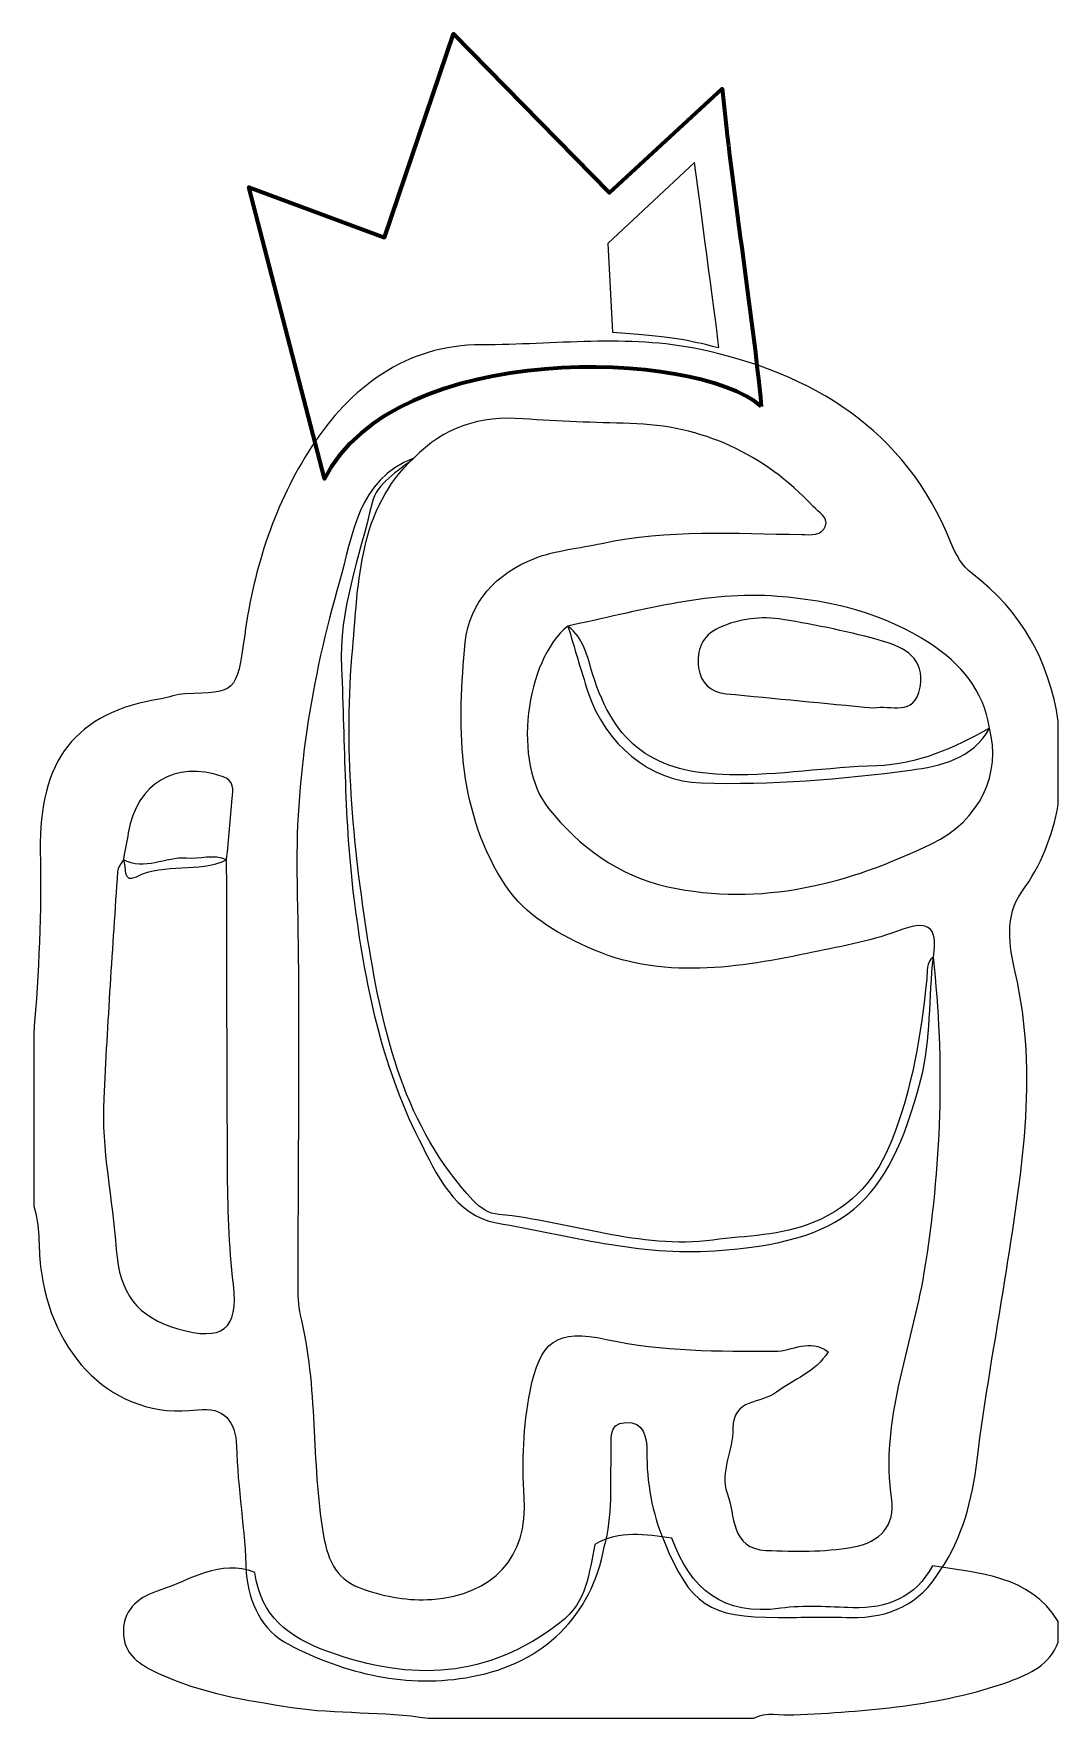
# Model space of a CAD drawing. Header units: inches. Extents: x 3.69 to 5.09, y -0.28 to 2.02.
import ezdxf

# ---------------------------------------------------------------- set-up
doc = ezdxf.new("R2010")
doc.units = ezdxf.units.IN
doc.header["$MEASUREMENT"] = 0
doc.layers.add('Layer 1', color=7, linetype='Continuous')

msp = doc.modelspace()

# ---------------------------------------------------------------- linework, layer by layer
at = {"layer": 'Layer 1', "color": 2, "lineweight": 140}
msp.add_open_spline([(4.6854, 1.512), (4.6729, 1.642), (4.6446, 1.8152), (4.6322, 1.9452), (4.6322, 1.9452), (4.6322, 1.9452), (4.4786, 1.8031), (4.4786, 1.8031), (4.4786, 1.8031), (4.4786, 1.8031), (4.2658, 2.0204), (4.2658, 2.0204), (4.2658, 2.0204), (4.2658, 2.0204), (4.1714, 1.7423), (4.1714, 1.7423), (4.1714, 1.7423), (4.1714, 1.7423), (3.9866, 1.8112), (3.9866, 1.8112), (3.9866, 1.8112), (3.9866, 1.8112), (4.0895, 1.4129), (4.0895, 1.4129), (4.0895, 1.4129), (4.1856, 1.6031), (4.5959, 1.5897), (4.6854, 1.512)], degree=3, knots=[0, 0, 0, 0, 0.125, 0.125, 0.125, 0.125, 0.25, 0.25, 0.25, 0.25, 0.375, 0.375, 0.375, 0.375, 0.5, 0.5, 0.5, 0.5, 0.625, 0.625, 0.625, 0.625, 0.75, 0.75, 0.75, 0.75, 1, 1, 1, 1], dxfattribs=at)
at = {"layer": 'Layer 1', "color": 52}
msp.add_open_spline([(4.476, 1.7342), (4.476, 1.7342), (4.5945, 1.8448), (4.5945, 1.8448), (4.5945, 1.8448), (4.6006, 1.7943), (4.6216, 1.6441), (4.6276, 1.5922), (4.6276, 1.5922), (4.6034, 1.5974), (4.5853, 1.6063), (4.4826, 1.6134), (4.4826, 1.6134), (4.4826, 1.6134), (4.476, 1.7342), (4.476, 1.7342)], degree=3, knots=[0, 0, 0, 0, 0.2, 0.2, 0.2, 0.2, 0.4, 0.4, 0.4, 0.4, 0.6, 0.6, 0.6, 0.6, 1, 1, 1, 1], dxfattribs=at)
at = {"layer": 'Layer 1'}
msp.add_open_spline([(3.693, 0.421), (3.693, 0.4997), (3.693, 0.5784), (3.693, 0.6571), (3.693, 0.6571), (3.7004, 0.7398), (3.7036, 0.8227), (3.702, 0.9055), (3.702, 0.9055), (3.6998, 1.0282), (3.7495, 1.0948), (3.8668, 1.1131), (3.8668, 1.1131), (3.8777, 1.1148), (3.8882, 1.1196), (3.8991, 1.1199), (3.8991, 1.1199), (3.9688, 1.1221), (3.9697, 1.1197), (3.9808, 1.2005), (3.9808, 1.2005), (3.9935, 1.2927), (4.0224, 1.3806), (4.072, 1.4567), (4.072, 1.4567), (4.1243, 1.537), (4.2, 1.5961), (4.304, 1.596), (4.304, 1.596), (4.403, 1.5959), (4.5039, 1.6103), (4.6007, 1.5899), (4.6007, 1.5899), (4.7545, 1.5574), (4.8817, 1.4815), (4.9442, 1.3261), (4.9442, 1.3261), (4.9508, 1.3096), (4.959, 1.2946), (4.9731, 1.2838), (4.9731, 1.2838), (5.0402, 1.2328), (5.0782, 1.1649), (5.0906, 1.082), (5.0906, 1.082), (5.0906, 1.0443), (5.0906, 1.0065), (5.0906, 0.9687), (5.0906, 0.9687), (5.0825, 0.9254), (5.0674, 0.8861), (5.0407, 0.8496), (5.0407, 0.8496), (5.0171, 0.8173), (5.0236, 0.7755), (5.0318, 0.7399), (5.0318, 0.7399), (5.0648, 0.5982), (5.0395, 0.4594), (5.0177, 0.32), (5.0177, 0.32), (5.0049, 0.2381), (4.9896, 0.1566), (4.9797, 0.0742), (4.9797, 0.0742), (4.9732, 0.0208), (4.9607, -0.0307), (4.9295, -0.0759), (4.9295, -0.0759), (4.902, -0.1226), (4.86, -0.1411), (4.8073, -0.1401), (4.8073, -0.1401), (4.7744, -0.1395), (4.7415, -0.1401), (4.7086, -0.1401), (4.7086, -0.1401), (4.6134, -0.14), (4.5893, -0.1239), (4.5528, -0.0363), (4.5528, -0.0363), (4.5364, 0.0029), (4.5291, 0.0439), (4.5293, 0.0864), (4.5293, 0.0864), (4.5294, 0.106), (4.5255, 0.1271), (4.5005, 0.1258), (4.5005, 0.1258), (4.4751, 0.1246), (4.4815, 0.1013), (4.4809, 0.0857), (4.4809, 0.0857), (4.4792, 0.0424), (4.4836, -0.0014), (4.4712, -0.044), (4.4712, -0.044), (4.4542, -0.1377), (4.3891, -0.2027), (4.2908, -0.2209), (4.2908, -0.2209), (4.2023, -0.2374), (4.1185, -0.2172), (4.0405, -0.1768), (4.0405, -0.1768), (4.0044, -0.1582), (3.9869, -0.1208), (3.9827, -0.0794), (3.9827, -0.0794), (3.9817, -0.0214), (3.9711, 0.0358), (3.9696, 0.0937), (3.9696, 0.0937), (3.9687, 0.1268), (3.9528, 0.1477), (3.9165, 0.1431), (3.9165, 0.1431), (3.801, 0.1284), (3.7164, 0.2189), (3.7024, 0.3382), (3.7024, 0.3382), (3.6992, 0.3658), (3.7023, 0.3941), (3.693, 0.421)], degree=3, knots=[0, 0, 0, 0, 0.03125, 0.03125, 0.03125, 0.03125, 0.0625, 0.0625, 0.0625, 0.0625, 0.09375, 0.09375, 0.09375, 0.09375, 0.125, 0.125, 0.125, 0.125, 0.15625, 0.15625, 0.15625, 0.15625, 0.1875, 0.1875, 0.1875, 0.1875, 0.21875, 0.21875, 0.21875, 0.21875, 0.25, 0.25, 0.25, 0.25, 0.28125, 0.28125, 0.28125, 0.28125, 0.3125, 0.3125, 0.3125, 0.3125, 0.34375, 0.34375, 0.34375, 0.34375, 0.375, 0.375, 0.375, 0.375, 0.40625, 0.40625, 0.40625, 0.40625, 0.4375, 0.4375, 0.4375, 0.4375, 0.46875, 0.46875, 0.46875, 0.46875, 0.5, 0.5, 0.5, 0.5, 0.53125, 0.53125, 0.53125, 0.53125, 0.5625, 0.5625, 0.5625, 0.5625, 0.59375, 0.59375, 0.59375, 0.59375, 0.625, 0.625, 0.625, 0.625, 0.65625, 0.65625, 0.65625, 0.65625, 0.6875, 0.6875, 0.6875, 0.6875, 0.71875, 0.71875, 0.71875, 0.71875, 0.75, 0.75, 0.75, 0.75, 0.78125, 0.78125, 0.78125, 0.78125, 0.8125, 0.8125, 0.8125, 0.8125, 0.84375, 0.84375, 0.84375, 0.84375, 0.875, 0.875, 0.875, 0.875, 0.90625, 0.90625, 0.90625, 0.90625, 0.9375, 0.9375, 0.9375, 0.9375, 1, 1, 1, 1], dxfattribs=at)
at = {"layer": 'Layer 1', "color": 162}
for points, knots in [([(4.2116, 1.4415), (4.2525, 1.4836), (4.3022, 1.4996), (4.3604, 1.495), (4.3604, 1.495), (4.409, 1.4913), (4.4577, 1.49), (4.5064, 1.4887), (4.5064, 1.4887), (4.6057, 1.486), (4.6886, 1.4476), (4.7563, 1.3754), (4.7563, 1.3754), (4.7636, 1.3676), (4.777, 1.3607), (4.7732, 1.3492), (4.7732, 1.3492), (4.7685, 1.3349), (4.7525, 1.3369), (4.7405, 1.3371), (4.7405, 1.3371), (4.6494, 1.3386), (4.5581, 1.3445), (4.4679, 1.3251), (4.4679, 1.3251), (4.4372, 1.3185), (4.4051, 1.3157), (4.3762, 1.3045), (4.3762, 1.3045), (4.3245, 1.2846), (4.2869, 1.2444), (4.2817, 1.19), (4.2817, 1.19), (4.271, 1.0787), (4.2695, 0.9678), (4.3318, 0.8657), (4.3318, 0.8657), (4.3584, 0.8223), (4.3966, 0.7993), (4.4388, 0.7786), (4.4388, 0.7786), (4.5398, 0.7291), (4.6438, 0.7438), (4.7478, 0.7657), (4.7478, 0.7657), (4.7893, 0.7745), (4.8318, 0.7812), (4.8711, 0.7961), (4.8711, 0.7961), (4.9114, 0.8114), (4.9271, 0.8051), (4.9202, 0.7608), (4.9202, 0.7608), (4.9138, 0.7053), (4.9174, 0.6492), (4.9031, 0.5939), (4.9031, 0.5939), (4.8583, 0.4215), (4.7981, 0.3724), (4.6217, 0.36), (4.6217, 0.36), (4.5193, 0.3529), (4.4224, 0.3812), (4.3241, 0.3982), (4.3241, 0.3982), (4.2677, 0.408), (4.2422, 0.465), (4.2187, 0.5115), (4.2187, 0.5115), (4.1668, 0.6146), (4.1442, 0.7258), (4.1297, 0.8409), (4.1297, 0.8409), (4.1165, 0.946), (4.1177, 1.0505), (4.1128, 1.1553), (4.1128, 1.1553), (4.1091, 1.2346), (4.1375, 1.3062), (4.1546, 1.3805), (4.1546, 1.3805), (4.1607, 1.4071), (4.1902, 1.4231), (4.2116, 1.4415)], [0, 0, 0, 0, 0.045455, 0.045455, 0.045455, 0.045455, 0.090909, 0.090909, 0.090909, 0.090909, 0.136364, 0.136364, 0.136364, 0.136364, 0.181818, 0.181818, 0.181818, 0.181818, 0.227273, 0.227273, 0.227273, 0.227273, 0.272727, 0.272727, 0.272727, 0.272727, 0.318182, 0.318182, 0.318182, 0.318182, 0.363636, 0.363636, 0.363636, 0.363636, 0.409091, 0.409091, 0.409091, 0.409091, 0.454545, 0.454545, 0.454545, 0.454545, 0.5, 0.5, 0.5, 0.5, 0.545455, 0.545455, 0.545455, 0.545455, 0.590909, 0.590909, 0.590909, 0.590909, 0.636364, 0.636364, 0.636364, 0.636364, 0.681818, 0.681818, 0.681818, 0.681818, 0.727273, 0.727273, 0.727273, 0.727273, 0.772727, 0.772727, 0.772727, 0.772727, 0.818182, 0.818182, 0.818182, 0.818182, 0.863636, 0.863636, 0.863636, 0.863636, 0.909091, 0.909091, 0.909091, 0.909091, 1, 1, 1, 1]), ([(3.9562, 0.8933), (3.9173, 0.8751), (3.8727, 0.8903), (3.8332, 0.8704), (3.8332, 0.8704), (3.8135, 0.8605), (3.8196, 0.8841), (3.8153, 0.8935), (3.8153, 0.8935), (3.8176, 0.9058), (3.82, 0.918), (3.8221, 0.9303), (3.8221, 0.9303), (3.8337, 0.998), (3.886, 1.0289), (3.9502, 1.0071), (3.9502, 1.0071), (3.9676, 1.0013), (3.9648, 0.9893), (3.9639, 0.9772), (3.9639, 0.9772), (3.9617, 0.9492), (3.9588, 0.9213), (3.9562, 0.8933)], [0, 0, 0, 0, 0.142857, 0.142857, 0.142857, 0.142857, 0.285714, 0.285714, 0.285714, 0.285714, 0.428571, 0.428571, 0.428571, 0.428571, 0.571429, 0.571429, 0.571429, 0.571429, 0.714286, 0.714286, 0.714286, 0.714286, 1, 1, 1, 1])]:
    msp.add_open_spline(points, degree=3, knots=knots, dxfattribs=at)
at = {"layer": 'Layer 1', "color": 174}
for points, knots in [([(4.2116, 1.4415), (4.1356, 1.3708), (4.1365, 1.2738), (4.1281, 1.1824), (4.1281, 1.1824), (4.1158, 1.0492), (4.1282, 0.9152), (4.149, 0.784), (4.149, 0.784), (4.1692, 0.6566), (4.1988, 0.5289), (4.2925, 0.4288), (4.2925, 0.4288), (4.3033, 0.4172), (4.3133, 0.411), (4.3276, 0.4096), (4.3276, 0.4096), (4.4252, 0.4003), (4.5197, 0.3613), (4.6194, 0.3747), (4.6194, 0.3747), (4.6654, 0.3808), (4.7121, 0.3801), (4.7572, 0.399), (4.7572, 0.399), (4.811, 0.4214), (4.8436, 0.46), (4.8635, 0.5109), (4.8635, 0.5109), (4.8911, 0.5813), (4.9037, 0.6555), (4.9111, 0.7306), (4.9111, 0.7306), (4.9122, 0.7414), (4.9099, 0.7529), (4.9202, 0.7608), (4.9202, 0.7608), (4.9363, 0.6167), (4.9316, 0.4742), (4.9077, 0.3302), (4.9077, 0.3302), (4.8907, 0.2277), (4.8475, 0.1284), (4.8633, 0.0202), (4.8633, 0.0202), (4.8682, -0.0129), (4.8491, -0.0376), (4.8096, -0.0444), (4.8096, -0.0444), (4.7702, -0.0511), (4.7312, -0.0503), (4.6922, -0.0486), (4.6922, -0.0486), (4.6429, -0.0465), (4.6501, -0.0002), (4.639, 0.0293), (4.639, 0.0293), (4.6281, 0.0582), (4.6475, 0.0876), (4.6468, 0.1175), (4.6468, 0.1175), (4.6459, 0.1587), (4.686, 0.1513), (4.7063, 0.1671), (4.7063, 0.1671), (4.7294, 0.1848), (4.7592, 0.1941), (4.7767, 0.2221), (4.7767, 0.2221), (4.7515, 0.2416), (4.7276, 0.2229), (4.7042, 0.2229), (4.7042, 0.2229), (4.6272, 0.223), (4.5505, 0.2225), (4.4745, 0.2392), (4.4745, 0.2392), (4.4057, 0.2544), (4.3833, 0.236), (4.3701, 0.1683), (4.3701, 0.1683), (4.3607, 0.1201), (4.3589, 0.0727), (4.3621, 0.0238), (4.3621, 0.0238), (4.3674, -0.0586), (4.3199, -0.1092), (4.2363, -0.1155), (4.2363, -0.1155), (4.2045, -0.1179), (4.1738, -0.112), (4.1437, -0.1019), (4.1437, -0.1019), (4.1073, -0.0897), (4.0949, -0.067), (4.088, -0.0263), (4.088, -0.0263), (4.0711, 0.0729), (4.0811, 0.1744), (4.0565, 0.2724), (4.0565, 0.2724), (4.0531, 0.2859), (4.0534, 0.3005), (4.0534, 0.3146), (4.0534, 0.3146), (4.0532, 0.4971), (4.0565, 0.6797), (4.0522, 0.8621), (4.0522, 0.8621), (4.049, 1.0029), (4.0718, 1.1399), (4.1101, 1.273), (4.1101, 1.273), (4.1276, 1.3338), (4.1345, 1.4119), (4.2116, 1.4415)], [0, 0, 0, 0, 0.033333, 0.033333, 0.033333, 0.033333, 0.066667, 0.066667, 0.066667, 0.066667, 0.1, 0.1, 0.1, 0.1, 0.133333, 0.133333, 0.133333, 0.133333, 0.166667, 0.166667, 0.166667, 0.166667, 0.2, 0.2, 0.2, 0.2, 0.233333, 0.233333, 0.233333, 0.233333, 0.266667, 0.266667, 0.266667, 0.266667, 0.3, 0.3, 0.3, 0.3, 0.333333, 0.333333, 0.333333, 0.333333, 0.366667, 0.366667, 0.366667, 0.366667, 0.4, 0.4, 0.4, 0.4, 0.433333, 0.433333, 0.433333, 0.433333, 0.466667, 0.466667, 0.466667, 0.466667, 0.5, 0.5, 0.5, 0.5, 0.533333, 0.533333, 0.533333, 0.533333, 0.566667, 0.566667, 0.566667, 0.566667, 0.6, 0.6, 0.6, 0.6, 0.633333, 0.633333, 0.633333, 0.633333, 0.666667, 0.666667, 0.666667, 0.666667, 0.7, 0.7, 0.7, 0.7, 0.733333, 0.733333, 0.733333, 0.733333, 0.766667, 0.766667, 0.766667, 0.766667, 0.8, 0.8, 0.8, 0.8, 0.833333, 0.833333, 0.833333, 0.833333, 0.866667, 0.866667, 0.866667, 0.866667, 0.9, 0.9, 0.9, 0.9, 0.933333, 0.933333, 0.933333, 0.933333, 1, 1, 1, 1]), ([(3.9562, 0.8933), (3.9565, 0.7535), (3.9567, 0.6137), (3.9574, 0.4739), (3.9574, 0.4739), (3.9576, 0.4206), (3.9592, 0.3675), (3.9655, 0.3143), (3.9655, 0.3143), (3.9729, 0.2523), (3.9501, 0.2361), (3.8896, 0.2536), (3.8896, 0.2536), (3.8338, 0.2698), (3.81, 0.3021), (3.8056, 0.3617), (3.8056, 0.3617), (3.8006, 0.4304), (3.7852, 0.4984), (3.7885, 0.5676), (3.7885, 0.5676), (3.7934, 0.6709), (3.8006, 0.7741), (3.8073, 0.8773), (3.8073, 0.8773), (3.8076, 0.8828), (3.8125, 0.8881), (3.8153, 0.8935), (3.8153, 0.8935), (3.8444, 0.8775), (3.8726, 0.898), (3.9014, 0.8956), (3.9014, 0.8956), (3.9196, 0.8941), (3.9382, 0.9012), (3.9562, 0.8933)], [0, 0, 0, 0, 0.1, 0.1, 0.1, 0.1, 0.2, 0.2, 0.2, 0.2, 0.3, 0.3, 0.3, 0.3, 0.4, 0.4, 0.4, 0.4, 0.5, 0.5, 0.5, 0.5, 0.6, 0.6, 0.6, 0.6, 0.7, 0.7, 0.7, 0.7, 0.8, 0.8, 0.8, 0.8, 1, 1, 1, 1])]:
    msp.add_open_spline(points, degree=3, knots=knots, dxfattribs=at)
at = {"layer": 'Layer 1', "color": 151}
msp.add_open_spline([(4.9967, 1.073), (4.9735, 1.0303), (4.9298, 1.0214), (4.8891, 1.0159), (4.8891, 1.0159), (4.7945, 1.003), (4.699, 0.9955), (4.6033, 0.9983), (4.6033, 0.9983), (4.5344, 1.0003), (4.4723, 1.0507), (4.449, 1.1226), (4.449, 1.1226), (4.4394, 1.1524), (4.4307, 1.1824), (4.4216, 1.2123), (4.4216, 1.2123), (4.5163, 1.2321), (4.6102, 1.2603), (4.7081, 1.2528), (4.7081, 1.2528), (4.7815, 1.2471), (4.8531, 1.2296), (4.9159, 1.1884), (4.9159, 1.1884), (4.9575, 1.1611), (4.9886, 1.1247), (4.9967, 1.073)], degree=3, knots=[0, 0, 0, 0, 0.125, 0.125, 0.125, 0.125, 0.25, 0.25, 0.25, 0.25, 0.375, 0.375, 0.375, 0.375, 0.5, 0.5, 0.5, 0.5, 0.625, 0.625, 0.625, 0.625, 0.75, 0.75, 0.75, 0.75, 1, 1, 1, 1], dxfattribs=at)
at = {"layer": 'Layer 1', "color": 7}
msp.add_open_spline([(4.8389, 1.1005), (4.7711, 1.1071), (4.7044, 1.1133), (4.6376, 1.12), (4.6376, 1.12), (4.6163, 1.1221), (4.6027, 1.1344), (4.6, 1.1555), (4.6, 1.1555), (4.5968, 1.1793), (4.6045, 1.1992), (4.6276, 1.2098), (4.6276, 1.2098), (4.6554, 1.2225), (4.6855, 1.2262), (4.7149, 1.2213), (4.7149, 1.2213), (4.7611, 1.2136), (4.8072, 1.2043), (4.852, 1.1914), (4.852, 1.1914), (4.8807, 1.1831), (4.9089, 1.1683), (4.902, 1.1288), (4.902, 1.1288), (4.8947, 1.0874), (4.8613, 1.1056), (4.8389, 1.1005)], degree=3, knots=[0, 0, 0, 0, 0.125, 0.125, 0.125, 0.125, 0.25, 0.25, 0.25, 0.25, 0.375, 0.375, 0.375, 0.375, 0.5, 0.5, 0.5, 0.5, 0.625, 0.625, 0.625, 0.625, 0.75, 0.75, 0.75, 0.75, 1, 1, 1, 1], dxfattribs=at)
at = {"layer": 'Layer 1', "color": 157}
msp.add_open_spline([(4.9967, 1.073), (5.0128, 1.0123), (4.9849, 0.9474), (4.9177, 0.9152), (4.9177, 0.9152), (4.8044, 0.8607), (4.6854, 0.8288), (4.5579, 0.8567), (4.5579, 0.8567), (4.4906, 0.8715), (4.4371, 0.9114), (4.3954, 0.9633), (4.3954, 0.9633), (4.3455, 1.0251), (4.3633, 1.1653), (4.4216, 1.2123), (4.4216, 1.2123), (4.4435, 1.1961), (4.448, 1.1709), (4.4554, 1.147), (4.4554, 1.147), (4.4854, 1.0499), (4.5395, 1.0114), (4.6419, 1.0094), (4.6419, 1.0094), (4.7093, 1.0082), (4.7757, 1.0197), (4.8429, 1.0217), (4.8429, 1.0217), (4.8982, 1.0234), (4.9488, 1.0458), (4.9967, 1.073)], degree=3, knots=[0, 0, 0, 0, 0.111111, 0.111111, 0.111111, 0.111111, 0.222222, 0.222222, 0.222222, 0.222222, 0.333333, 0.333333, 0.333333, 0.333333, 0.444444, 0.444444, 0.444444, 0.444444, 0.555556, 0.555556, 0.555556, 0.555556, 0.666667, 0.666667, 0.666667, 0.666667, 0.777778, 0.777778, 0.777778, 0.777778, 1, 1, 1, 1], dxfattribs=at)
at = {"layer": 'Layer 1', "color": 250}
msp.add_open_spline([(4.5635, -0.0318), (4.5886, -0.1013), (4.6332, -0.1387), (4.7119, -0.1276), (4.7119, -0.1276), (4.7441, -0.1231), (4.7774, -0.1259), (4.8102, -0.1269), (4.8102, -0.1269), (4.8576, -0.1282), (4.8954, -0.1127), (4.9191, -0.0696), (4.9191, -0.0696), (4.9826, -0.0806), (5.0505, -0.0816), (5.0906, -0.1455), (5.0906, -0.1455), (5.0906, -0.155), (5.0906, -0.1644), (5.0906, -0.1739), (5.0906, -0.1739), (5.0786, -0.2046), (5.0525, -0.2172), (5.0238, -0.2274), (5.0238, -0.2274), (4.9287, -0.2614), (4.8294, -0.268), (4.7298, -0.2731), (4.7298, -0.2731), (4.7116, -0.274), (4.6926, -0.2678), (4.6751, -0.2777), (4.6751, -0.2777), (4.5271, -0.2777), (4.3792, -0.2777), (4.2313, -0.2777), (4.2313, -0.2777), (4.1696, -0.2676), (4.1067, -0.2724), (4.045, -0.2628), (4.045, -0.2628), (3.983, -0.2532), (3.9208, -0.2435), (3.8633, -0.2165), (3.8633, -0.2165), (3.8387, -0.2051), (3.815, -0.1913), (3.8154, -0.1588), (3.8154, -0.1588), (3.8158, -0.1263), (3.8392, -0.1114), (3.8649, -0.1031), (3.8649, -0.1031), (3.9069, -0.0895), (3.9466, -0.0601), (3.9948, -0.0787), (3.9948, -0.0787), (4.0026, -0.1389), (4.0401, -0.1671), (4.0955, -0.1871), (4.0955, -0.1871), (4.209, -0.2282), (4.3116, -0.2236), (4.4107, -0.1475), (4.4107, -0.1475), (4.4494, -0.1178), (4.4497, -0.0793), (4.4585, -0.0407), (4.4585, -0.0407), (4.492, -0.0204), (4.5279, -0.0276), (4.5635, -0.0318)], degree=3, knots=[0, 0, 0, 0, 0.052632, 0.052632, 0.052632, 0.052632, 0.105263, 0.105263, 0.105263, 0.105263, 0.157895, 0.157895, 0.157895, 0.157895, 0.210526, 0.210526, 0.210526, 0.210526, 0.263158, 0.263158, 0.263158, 0.263158, 0.315789, 0.315789, 0.315789, 0.315789, 0.368421, 0.368421, 0.368421, 0.368421, 0.421053, 0.421053, 0.421053, 0.421053, 0.473684, 0.473684, 0.473684, 0.473684, 0.526316, 0.526316, 0.526316, 0.526316, 0.578947, 0.578947, 0.578947, 0.578947, 0.631579, 0.631579, 0.631579, 0.631579, 0.684211, 0.684211, 0.684211, 0.684211, 0.736842, 0.736842, 0.736842, 0.736842, 0.789474, 0.789474, 0.789474, 0.789474, 0.842105, 0.842105, 0.842105, 0.842105, 0.894737, 0.894737, 0.894737, 0.894737, 1, 1, 1, 1], dxfattribs=at)

doc.saveas('drawing.dxf')
